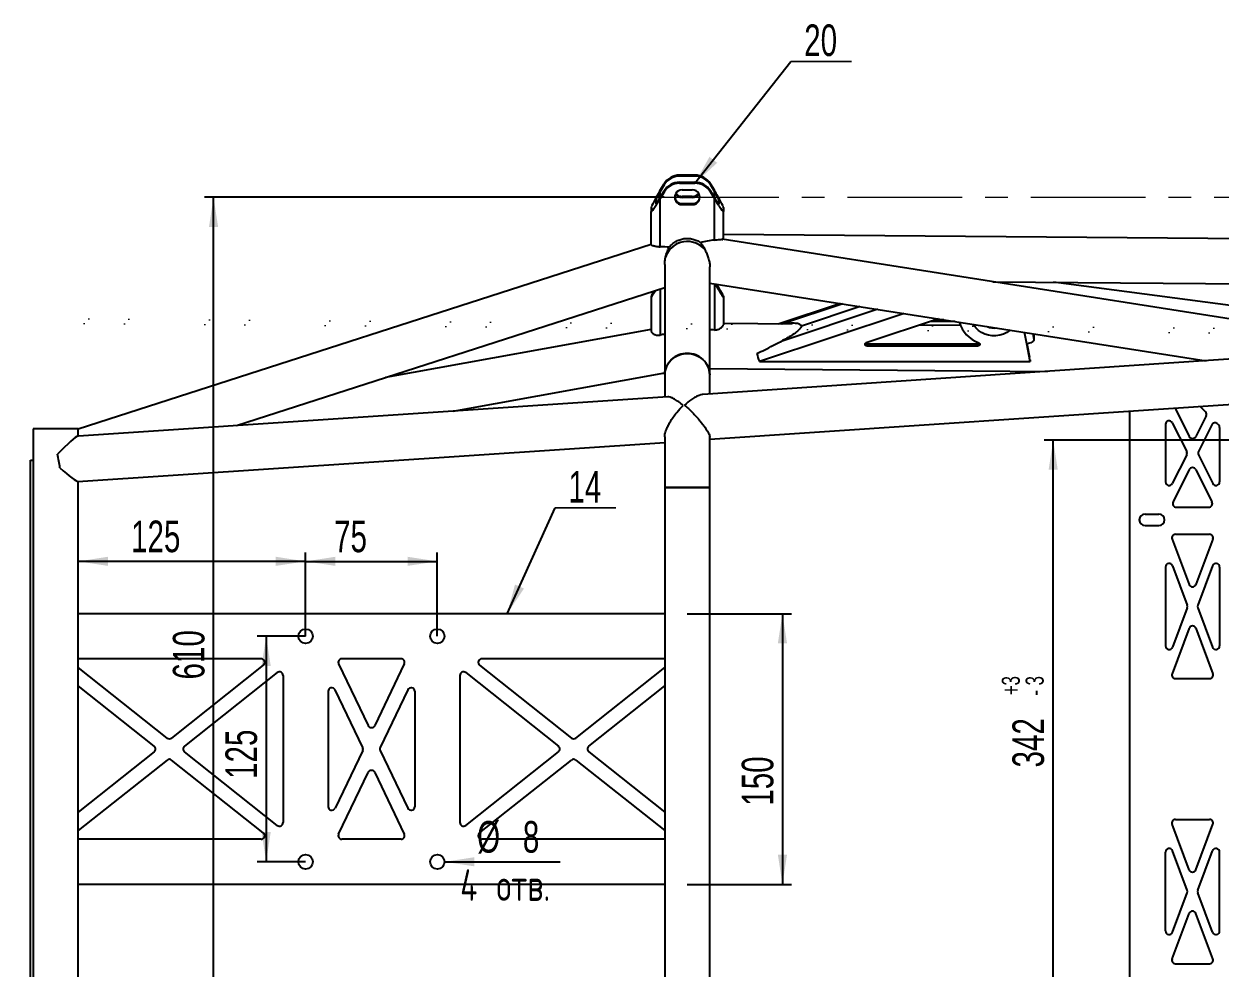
# Model space of a CAD drawing. Header units: millimetres. Extents: x -1160 to 841, y -1082 to 594.
# Drawn here: x 189.7 to 322.3, y 205.8 to 310.4 of the extents above; entities that cross this region are included whole.
import ezdxf

# ---------------------------------------------------------------- set-up
doc = ezdxf.new("R2010")
doc.units = ezdxf.units.MM
doc.linetypes.add('CENTERX2', pattern=[20.32, 12.7, -2.54, 2.54, -2.54])
doc.layers.add('FORMAT', color=7, linetype='Continuous')
doc.styles.add('SLDTEXTSTYLE0', font='TXT', dxfattribs={"width": 0.7, "bigfont": 'bigfont'})
doc.styles.add('SLDTEXTSTYLE1', font='TXT', dxfattribs={"width": 0.7})
doc.dimstyles.new('SLDDIMSTYLE0', dxfattribs={"dimtxt": 3.5, "dimasz": 3.302, "dimexe": 0, "dimexo": 0.0625, "dimgap": 0.875, "dimtad": 1, "dimdec": 0, "dimlfac": 5, "dimrnd": 1e-09, "dimzin": 12, "dimdsep": 46, "dimtxsty": 'SLDTEXTSTYLE1', "dimsah": 1, "dimcen": 0.09, "dimadec": 0, "dimazin": 3, "dimtfac": 1, "dimtdec": 0, "dimtofl": 0, "dimtmove": 0, "dimatfit": 3, "dimfxl": 0, "dimfrac": 2, "dimtolj": 1, "dimtzin": 12, "dimarcsym": 0})
doc.dimstyles.new('SLDDIMSTYLE1', dxfattribs={"dimtxt": 3.5, "dimasz": 3.302, "dimexe": 0, "dimexo": 0.0625, "dimgap": 0.875, "dimtad": 1, "dimdec": 0, "dimlfac": 5, "dimrnd": 1e-09, "dimzin": 12, "dimdsep": 46, "dimtxsty": 'SLDTEXTSTYLE1', "dimsah": 1, "dimcen": 0.09, "dimadec": 0, "dimazin": 3, "dimtol": 1, "dimtp": 3, "dimtm": 3, "dimtfac": 1, "dimtdec": 0, "dimtofl": 0, "dimtmove": 0, "dimatfit": 3, "dimfxl": 0, "dimfrac": 2, "dimtolj": 1, "dimtzin": 12, "dimarcsym": 0})
doc.dimstyles.new('SLDDIMSTYLE10', dxfattribs={"dimtxt": 3.5, "dimasz": 3.302, "dimexe": 0, "dimexo": 0.0625, "dimgap": 0.875, "dimtad": 1, "dimdec": 0, "dimlfac": 5, "dimrnd": 1e-09, "dimzin": 12, "dimdsep": 46, "dimtxsty": 'SLDTEXTSTYLE1', "dimsah": 1, "dimcen": 0, "dimadec": 0, "dimazin": 3, "dimtfac": 1, "dimtdec": 0, "dimtofl": 0, "dimtmove": 0, "dimatfit": 3, "dimfxl": 0, "dimfrac": 2, "dimtolj": 1, "dimtzin": 12, "dimarcsym": 0})
doc.dimstyles.new('SLDDIMSTYLE3', dxfattribs={"dimtxt": 0.18, "dimasz": 3.302, "dimexe": 0, "dimexo": 0.0625, "dimgap": 0, "dimtad": 0, "dimtih": 1, "dimtoh": 1, "dimdec": 0, "dimrnd": 1e-09, "dimzin": 0, "dimdsep": 46, "dimtxsty": 'Standard', "dimsah": 1, "dimcen": 0.09, "dimadec": 0, "dimazin": 0, "dimtfac": 3.302, "dimtdec": 0, "dimtofl": 0, "dimtmove": 0, "dimatfit": 3, "dimfxl": 0, "dimfrac": 2, "dimtolj": 1, "dimtzin": 0, "dimarcsym": 0})

# ---------------------------------------------------------------- blocks, each defined once
blk = doc.blocks.new('_D_34')
at = {"layer": 'FORMAT'}
for p, q in [((263.26, 245.08), (274.81, 245.08)), ((273.81, 245.08), (273.81, 215.08)), ((263.26, 215.08), (274.81, 215.08))]:
    blk.add_line(p, q, dxfattribs=at)
for points in [[(273.81, 245.08), (273.3, 241.78), (274.32, 241.78)], [(273.81, 215.08), (274.32, 218.39), (273.3, 218.39)]]:
    blk.add_solid(points, dxfattribs=at)
at = {"layer": 'FORMAT', "insert": (269.3, 223.8), "char_height": 3.5, "attachment_point": 1, "rotation": 90, "style": 'SLDTEXTSTYLE1'}
blk.add_mtext('150', dxfattribs=at)
blk = doc.blocks.new('_D_35')
at = {"layer": 'FORMAT'}
for p, q in [((220.96, 242.58), (220.96, 251.88)), ((235.56, 242.58), (235.56, 251.88)), ((220.96, 250.88), (235.56, 250.88))]:
    blk.add_line(p, q, dxfattribs=at)
for points in [[(220.96, 250.88), (224.26, 250.38), (224.26, 251.39)], [(235.56, 250.88), (232.26, 251.39), (232.26, 250.38)]]:
    blk.add_solid(points, dxfattribs=at)
at = {"layer": 'FORMAT', "insert": (224.12, 255.4), "char_height": 3.5, "attachment_point": 1, "style": 'SLDTEXTSTYLE1'}
blk.add_mtext('75', dxfattribs=at)
blk = doc.blocks.new('_D_36')
at = {"layer": 'FORMAT'}
for p, q in [((220.96, 242.58), (215.59, 242.58)), ((216.59, 242.58), (216.59, 217.58)), ((220.96, 217.58), (215.59, 217.58))]:
    blk.add_line(p, q, dxfattribs=at)
for points in [[(216.59, 242.58), (216.08, 239.28), (217.1, 239.28)], [(216.59, 217.58), (217.1, 220.89), (216.08, 220.89)]]:
    blk.add_solid(points, dxfattribs=at)
at = {"layer": 'FORMAT', "insert": (212.08, 226.77), "char_height": 3.5, "attachment_point": 1, "rotation": 90, "style": 'SLDTEXTSTYLE1'}
blk.add_mtext('125', dxfattribs=at)
blk = doc.blocks.new('_D_37')
at = {"layer": 'FORMAT'}
for p, q in [((220.96, 242.58), (220.96, 251.88)), ((220.96, 250.88), (195.76, 250.88))]:
    blk.add_line(p, q, dxfattribs=at)
for points in [[(195.76, 250.88), (199.06, 250.38), (199.06, 251.39)], [(220.96, 250.88), (217.66, 251.39), (217.66, 250.38)]]:
    blk.add_solid(points, dxfattribs=at)
at = {"layer": 'FORMAT', "insert": (201.62, 255.4), "char_height": 3.5, "attachment_point": 1, "style": 'SLDTEXTSTYLE1'}
blk.add_mtext('125', dxfattribs=at)
blk = doc.blocks.new('_D_38')
at = {"layer": 'FORMAT'}
blk.add_line((236.36, 217.58), (249.16, 217.58), dxfattribs=at)
blk.add_solid([(236.36, 217.58), (239.66, 217.08), (239.66, 218.09)], dxfattribs=at)
at = {"layer": 'FORMAT', "char_height": 3.5, "attachment_point": 1}
for s, insert, style in [('%%c', (239.97, 222.1), 'SLDTEXTSTYLE1'), ('8', (245.04, 222.1), 'SLDTEXTSTYLE1'), ('4 \\M+18480\\M+18484\\M+18472.', (238.09, 216.75), 'SLDTEXTSTYLE0')]:
    blk.add_mtext(s, dxfattribs=dict(at, insert=insert, style=style))
blk = doc.blocks.new('_D_39')
at = {"layer": 'FORMAT'}
for p, q in [((329.84, 264.33), (302.82, 264.33)), ((303.82, 195.83), (303.82, 264.33)), ((330.64, 195.83), (302.82, 195.83))]:
    blk.add_line(p, q, dxfattribs=at)
for points in [[(303.82, 264.33), (303.31, 261.03), (304.32, 261.03)], [(303.82, 195.83), (304.32, 199.14), (303.31, 199.14)]]:
    blk.add_solid(points, dxfattribs=at)
at = {"layer": 'FORMAT', "attachment_point": 1, "rotation": 90, "style": 'SLDTEXTSTYLE1'}
for s, insert, char_height in [('3', (298.12, 237.13), 2), ('3', (300.76, 237.13), 2), ('+', (298.12, 236.07), 2), ('-', (300.76, 236), 2), ('342', (299.3, 228.04), 3.5)]:
    blk.add_mtext(s, dxfattribs=dict(at, insert=insert, char_height=char_height))
blk = doc.blocks.new('_D_40')
at = {"layer": 'FORMAT'}
for p, q in [((260.7, 291.23), (209.76, 291.23)), ((210.76, 168.93), (210.76, 291.23)), ((260.7, 168.93), (209.76, 168.93))]:
    blk.add_line(p, q, dxfattribs=at)
for points in [[(210.76, 291.23), (210.25, 287.93), (211.27, 287.93)], [(210.76, 168.93), (211.27, 172.24), (210.25, 172.24)]]:
    blk.add_solid(points, dxfattribs=at)
at = {"layer": 'FORMAT', "insert": (206.25, 237.79), "char_height": 3.5, "attachment_point": 1, "rotation": 90, "style": 'SLDTEXTSTYLE1'}
blk.add_mtext('610', dxfattribs=at)
blk = doc.blocks.new('SW_NOTE_17')
at = {"color": 0, "linetype": 'Continuous', "lineweight": 0}
for p, q in [((0, 0), (6.72, 0)), ((6.72, 0), (0, 0)), ((0, 0), (6.72, 0)), ((6.72, 0), (0, 0)), ((0, 0), (6.72, 0)), ((6.72, 0), (0, 0))]:
    blk.add_line(p, q, dxfattribs=at)
at = {"color": 0, "linetype": 'Continuous', "lineweight": 0, "insert": (3.3, 4.1), "char_height": 3.5, "attachment_point": 2, "style": 'SLDTEXTSTYLE1'}
blk.add_mtext('14', dxfattribs=at)
blk = doc.blocks.new('SW_NOTE_21')
at = {"color": 0, "linetype": 'Continuous', "lineweight": 0}
for p, q in [((0, 0), (6.72, 0)), ((6.72, 0), (0, 0)), ((0, 0), (6.72, 0)), ((6.72, 0), (0, 0)), ((0, 0), (6.72, 0)), ((6.72, 0), (0, 0))]:
    blk.add_line(p, q, dxfattribs=at)
at = {"color": 0, "linetype": 'Continuous', "lineweight": 0, "insert": (3.3, 4.1), "char_height": 3.5, "attachment_point": 2, "style": 'SLDTEXTSTYLE1'}
blk.add_mtext('20', dxfattribs=at)

msp = doc.modelspace()

# ---------------------------------------------------------------- hatches: boundary and pattern name
at = {"linetype": 'Continuous', "lineweight": 18}
h = msp.add_hatch(dxfattribs=at)
h.set_pattern_fill('ANSI32', style=0)
edge = h.paths.add_edge_path(flags=0)
edge.add_ellipse((-1158.766718, 286.473364), major_axis=(-5637.358865, 46.428558), ratio=0.00035476403, start_angle=254.566878652, end_angle=254.597043721, ccw=False)
edge.add_spline(control_points=[(341.42586, 276.045921), (341.544732, 276.230632), (341.683632, 276.404538), (341.841478, 276.55729)], knot_values=[0.117324025, 0.117324025, 0.117324025, 0.117324025, 0.1206305052, 0.1206305052, 0.1206305052, 0.1206305052], weights=[1, 1, 1, 1], degree=3, periodic=0)
edge.add_ellipse((-1158.766718, 286.473364), major_axis=(-7046.698581, 58.035697), ratio=0.00035476403, start_angle=257.7047670803, end_angle=257.7355789665)
edge.add_spline(control_points=[(338.138687, 276.588071), (338.26897, 276.407354), (338.411258, 276.233757), (338.564719, 276.069765)], knot_values=[0.3386759612, 0.3386759612, 0.3386759612, 0.3386759612, 0.3579655783, 0.3579655783, 0.3579655783, 0.3579655783], weights=[1, 1, 1, 1], degree=3, periodic=0)
h = msp.add_hatch(dxfattribs=at)
h.set_pattern_fill('ANSI32', style=0)
edge = h.paths.add_edge_path(flags=0)
edge.add_line((339.262283, 280.268024), (339.262283, 276.578731))
edge.add_ellipse((-1158.766718, 286.473364), major_axis=(-7046.698581, 58.035697), ratio=0.00035476403, start_angle=257.7220690519, end_angle=257.7262296189, ccw=False)
edge.add_line((339.762283, 276.574574), (339.762283, 281.136727))
edge.add_line((339.762283, 281.136727), (339.262283, 280.268024))

# ---------------------------------------------------------------- linework, layer by layer
at = {"color": 7, "linetype": 'Continuous', "lineweight": 25}
for p, q in [((262.416983, 293.580311), (262.416983, 293.692787)), ((264.107582, 293.692787), (262.416983, 293.692787)), ((264.107582, 293.580311), (262.416983, 293.580311)), ((264.107582, 293.692787), (264.107582, 293.580311)), ((260.262283, 292.005128), (260.684932, 292.718417)), ((260.684932, 292.605941), (260.262283, 291.892653)), ((260.262283, 291.2178), (260.684932, 291.931088)), ((260.684932, 291.818613), (260.262283, 291.105324)), ((260.684932, 292.718417), (260.684932, 292.605941)), ((260.684932, 291.931088), (260.684932, 291.818613)), ((262.416983, 292.792983), (262.416983, 292.905458)), ((262.416983, 292.905458), (264.107582, 292.905458)), ((262.416983, 292.792983), (264.107582, 292.792983)), ((262.702283, 292.052461), (263.822283, 292.052461)), ((264.107582, 292.905458), (264.107582, 292.792983)), ((265.839633, 292.605941), (265.839633, 292.718417)), ((266.262283, 292.005128), (265.839633, 292.718417)), ((265.839633, 292.605941), (266.262283, 291.892653)), ((265.839633, 291.818613), (265.839633, 291.931088)), ((266.262283, 291.2178), (265.839633, 291.931088)), ((265.839633, 291.818613), (266.262283, 291.105324)), ((259.762283, 290.936348), (259.762283, 290.486446)), ((260.262283, 285.751243), (260.262283, 291.105324)), ((262.702283, 291.202848), (262.702283, 291.315324)), ((263.822283, 291.315324), (262.702283, 291.315324)), ((263.822283, 291.202848), (262.702283, 291.202848)), ((262.702283, 290.41552), (262.702283, 290.527995)), ((262.702283, 290.527995), (263.822283, 290.527995)), ((262.702283, 290.41552), (263.822283, 290.41552)), ((263.822283, 291.315324), (263.822283, 291.202848)), ((263.822283, 290.527995), (263.822283, 290.41552)), ((266.262283, 286.489299), (266.262283, 291.105324)), ((266.762283, 290.936348), (266.762283, 290.486446)), ((259.262283, 290.092519), (259.262283, 289.642617)), ((259.262283, 285.974038), (259.262283, 289.642617)), ((267.262283, 290.092519), (267.262283, 289.642617)), ((267.262283, 286.559032), (267.262283, 289.642617)), ((339.601619, 275.222304), (267.142049, 286.577875)), ((339.262283, 286.531923), (267.262283, 287.122649)), ((259.262283, 285.992337), (195.762283, 265.516771)), ((260.762283, 283.768308), (260.762283, 271.560797)), ((265.762283, 271.560797), (265.762283, 283.536042)), ((213.320209, 265.924814), (260.762283, 281.222504)), ((265.762283, 281.733079), (320.768351, 273.11275)), ((266.762283, 281.167352), (266.762283, 281.010434)), ((297.135752, 281.877383), (338.22762, 281.540244)), ((337.677335, 277.361195), (303.857686, 281.822233)), ((259.262283, 280.303997), (259.262283, 280.147078)), ((259.262283, 280.147078), (259.262283, 276.410741)), ((267.262283, 280.303997), (267.262283, 280.147078)), ((267.262283, 280.147078), (267.262283, 277.100396)), ((280.229007, 279.465912), (273.333417, 277.178857)), ((282.432602, 279.120574), (275.9066, 276.9561)), ((274.880351, 277.166117), (267.262283, 277.228858)), ((291.098082, 277.762555), (283.08651, 275.105362)), ((292.962259, 277.470409), (290.217246, 277.470409)), ((290.820256, 277.670409), (291.686065, 277.670409)), ((259.262283, 276.577941), (229.823024, 271.246144)), ((293.519386, 277.012608), (288.950408, 277.050238)), ((301.677058, 276.031339), (301.670997, 276.10561)), ((301.677058, 276.031339), (301.677058, 275.49738)), ((283.158039, 274.970409), (283.158039, 274.770409)), ((295.473428, 274.970409), (283.158039, 274.970409)), ((283.158039, 274.770409), (295.473428, 274.770409)), ((295.473428, 274.770409), (295.473428, 274.970409)), ((301.262283, 273.038358), (300.887943, 274.983481)), ((301.215502, 273.481436), (300.925309, 274.989323)), ((339.753527, 274.388045), (264.987184, 269.365751)), ((301.262283, 273.228436), (301.262283, 273.038358)), ((237.320383, 267.522662), (260.762283, 271.768266)), ((265.762283, 272.241042), (303.201092, 271.932701)), ((271.262283, 273.038358), (301.262283, 273.038358)), ((260.762283, 271.560797), (260.762283, 269.083343)), ((265.762283, 269.417816), (265.762283, 271.560797)), ((265.762283, 264.406549), (340.762283, 269.444539)), ((261.090993, 269.105227), (195.790192, 264.757727)), ((317.328053, 267.870387), (318.904512, 264.717468)), ((320.090244, 268.055932), (320.685743, 267.460432)), ((312.262283, 267.530103), (312.262283, 192.637683)), ((320.760671, 266.998704), (319.620053, 264.717468)), ((190.762283, 265.583893), (190.762283, 194.583893)), ((195.762283, 265.583893), (190.762283, 265.583893)), ((195.762283, 265.091332), (195.762283, 265.583893)), ((316.262283, 266.071432), (316.262283, 259.696354)), ((317.020053, 266.250317), (318.613823, 263.062778)), ((321.38677, 266.014834), (319.910742, 263.062778)), ((322.027384, 266.118791), (322.145125, 266.00105)), ((322.262283, 265.718207), (322.262283, 259.696354)), ((195.728967, 259.742582), (260.762283, 264.072274)), ((260.762283, 264.687303), (260.762283, 259.083893)), ((265.762283, 259.083893), (265.762283, 264.716915)), ((318.613823, 262.705007), (317.020053, 259.517468)), ((319.910742, 262.705007), (321.504512, 259.517468)), ((190.462283, 198.083893), (190.462283, 262.083893)), ((190.462283, 262.083893), (190.762283, 262.083893)), ((318.904512, 261.050317), (317.110742, 257.462778)), ((319.620053, 261.050317), (321.413823, 257.462778)), ((195.762283, 200.422986), (195.762283, 259.7448)), ((260.762283, 259.083893), (260.762283, 201.083893)), ((263.262283, 259.083893), (260.762283, 259.083893)), ((260.762283, 259.083893), (265.762283, 259.083893)), ((265.762283, 259.083893), (263.262283, 259.083893)), ((265.762283, 201.083893), (265.762283, 259.083893)), ((314.002283, 256.123893), (315.522283, 256.123893)), ((317.468513, 256.883893), (321.056052, 256.883893)), ((314.002283, 254.843893), (315.522283, 254.843893)), ((316.998951, 253.343443), (318.887751, 248.306644)), ((317.373483, 253.883893), (321.151082, 253.883893)), ((321.525614, 253.343443), (319.636814, 248.306644)), ((316.262283, 250.254025), (316.262283, 241.51376)), ((317.036814, 250.394474), (318.675614, 246.024342)), ((321.487751, 250.394474), (319.848951, 246.024342)), ((322.262283, 250.254025), (322.262283, 241.51376)), ((318.675614, 245.743443), (317.036814, 241.373311)), ((319.848951, 245.743443), (321.487751, 241.373311)), ((260.762283, 245.083893), (195.762283, 245.083893)), ((318.887751, 243.461141), (316.998951, 238.424342)), ((319.636814, 243.461141), (321.525614, 238.424342)), ((216.02796, 240.083893), (195.762283, 240.083893)), ((231.539202, 240.083893), (224.985363, 240.083893)), ((260.762283, 240.083893), (240.496605, 240.083893)), ((205.613619, 231.302579), (195.762283, 239.1211)), ((216.276623, 239.370577), (206.110946, 231.302579)), ((224.624754, 239.5108), (227.901673, 232.683885)), ((231.899811, 239.5108), (228.622892, 232.683885)), ((240.247942, 239.370577), (250.413619, 231.302579)), ((250.910946, 231.302579), (260.762283, 239.1211)), ((217.813619, 238.547746), (207.543942, 230.397208)), ((218.462283, 238.234431), (218.462283, 221.933355)), ((238.062283, 238.234431), (238.062283, 221.933355)), ((238.710946, 238.547746), (248.980623, 230.397208)), ((317.373483, 237.883893), (321.151082, 237.883893)), ((204.180623, 230.397208), (195.762283, 237.078431)), ((223.462283, 236.477474), (223.462283, 223.690311)), ((227.291811, 230.256985), (224.222892, 236.650567)), ((232.301673, 236.650567), (229.232754, 230.256985)), ((233.062283, 236.477474), (233.062283, 223.690311)), ((252.343942, 230.397208), (260.762283, 237.078431)), ((204.180623, 229.770577), (195.762283, 223.089354)), ((217.813619, 221.620039), (207.543942, 229.770577)), ((227.291811, 229.9108), (224.222892, 223.517219)), ((229.232754, 229.9108), (232.301673, 223.517219)), ((238.710946, 221.620039), (248.980623, 229.770577)), ((252.343942, 229.770577), (260.762283, 223.089354)), ((205.613619, 228.865206), (195.762283, 221.046685)), ((216.276623, 220.797208), (206.110946, 228.865206)), ((240.247942, 220.797208), (250.413619, 228.865206)), ((250.910946, 228.865206), (260.762283, 221.046685)), ((224.624754, 220.656985), (227.901673, 227.4839)), ((228.622892, 227.4839), (231.899811, 220.656985)), ((318.887751, 216.706644), (316.998951, 221.743443)), ((317.373483, 222.283893), (321.151082, 222.283893)), ((319.636814, 216.706644), (321.525614, 221.743443)), ((216.02796, 220.083893), (195.762283, 220.083893)), ((231.539202, 220.083893), (224.985363, 220.083893)), ((260.762283, 220.083893), (240.496605, 220.083893)), ((318.675614, 214.424342), (317.036814, 218.794474)), ((319.848951, 214.424342), (321.487751, 218.794474)), ((316.262283, 209.91376), (316.262283, 218.654025)), ((322.262283, 209.91376), (322.262283, 218.654025)), ((260.762283, 215.083893), (195.762283, 215.083893)), ((317.036814, 209.773311), (318.675614, 214.143443)), ((321.487751, 209.773311), (319.848951, 214.143443)), ((316.998951, 206.824342), (318.887751, 211.861141)), ((321.525614, 206.824342), (319.636814, 211.861141)), ((317.373483, 206.283893), (321.151082, 206.283893))]:
    msp.add_line(p, q, dxfattribs=at)
at = {"color": 8, "linetype": 'Continuous', "lineweight": 25}
for p, q in [((260.262283, 291.2178), (260.262283, 291.892653)), ((266.262283, 291.2178), (266.262283, 291.892653)), ((260.262283, 281.061279), (260.262283, 275.959817)), ((266.262283, 281.654721), (266.262283, 276.523312)), ((284.377787, 278.815732), (273.650186, 275.257716)), ((280.487416, 279.425416), (273.704707, 277.175799)), ((287.300407, 278.357711), (271.262283, 273.038358)), ((300.887943, 274.983481), (300.640922, 276.267039)), ((301.556553, 276.123546), (301.677058, 275.49738))]:
    msp.add_line(p, q, dxfattribs=at)
at = {"color": 7, "linetype": 'Continuous', "lineweight": 25, "flags": 128}
for points in [[(299.04549, 276.517069), (298.99213, 276.471429), (298.66222, 276.240734), (298.292036, 276.061643), (297.892228, 275.939307), (297.474297, 275.877246), (297.050268, 275.877246), (296.632337, 275.939307), (296.232529, 276.061643), (295.862346, 276.240734), (295.532435, 276.471429), (295.25229, 276.747092), (295.029968, 277.05979), (294.978115, 277.154492)], [(283.158039, 274.770409), (283.090027, 274.780731), (283.030122, 274.810468), (282.985463, 274.856074), (282.961374, 274.912115), (282.960726, 274.97191), (282.983597, 275.028333), (283.027259, 275.074657), (283.08651, 275.105362)], [(295.558612, 275.100323), (295.613754, 275.06703), (295.653044, 275.019795), (295.672044, 274.963955), (295.668608, 274.905817), (295.643124, 274.851949), (295.598471, 274.808435), (295.539692, 274.780191), (295.473428, 274.770409)], [(301.677058, 275.49738), (301.661896, 275.417156), (301.616991, 275.335637), (301.544069, 275.255957), (301.445932, 275.181178), (301.326352, 275.114173), (301.189925, 275.057517), (301.041892, 275.013388), (300.887943, 274.983481)], [(260.762283, 271.560797), (260.782531, 271.860946), (260.871866, 272.252751), (261.029968, 272.62465), (261.25229, 272.965944), (261.532435, 273.266815), (261.862346, 273.518606), (262.232529, 273.714075), (262.632337, 273.847598), (263.050268, 273.915334), (263.474297, 273.915334), (263.892228, 273.847598), (264.292036, 273.714075), (264.66222, 273.518606), (264.99213, 273.266815), (265.272275, 272.965944), (265.494597, 272.62465), (265.652699, 272.252751), (265.742034, 271.860946), (265.762283, 271.560797)]]:
    msp.add_lwpolyline(points, dxfattribs=at)
at = {"color": 7, "linetype": 'Continuous', "lineweight": 25}
for centre in [(220.962283, 242.583893), (235.562283, 242.583893), (220.962283, 217.583893), (235.562283, 217.583893)]:
    msp.add_circle(centre, 0.8, dxfattribs=at)
for centre, radius, start, end in [((262.407435, 291.683119), 2.009691, 89.72777751, 148.99232732), ((262.407435, 291.570643), 2.009691, 89.72777751, 148.99232732), ((264.11713, 291.683119), 2.009691, 31.00767268, 90.27222249), ((264.11713, 291.570643), 2.009691, 31.00767268, 90.27222249), ((262.407435, 290.89579), 2.009691, 89.72777751, 148.99232732), ((262.407435, 290.783315), 2.009691, 89.72777751, 148.99232732), ((262.68687, 291.233991), 0.818616, 88.92118904, 271.07881096), ((262.697632, 292.158743), 0.843432, 214.26335939, 270.31593083), ((263.837695, 291.233991), 0.818616, 268.92118904, 91.07881096), ((263.826933, 292.158743), 0.843432, 269.68406917, 325.73664059), ((264.11713, 290.89579), 2.009691, 31.00767268, 90.27222249), ((264.11713, 290.783315), 2.009691, 31.00767268, 90.27222249), ((262.692897, 291.359459), 0.831516, 184.77593568, 270.64671821), ((262.697121, 292.044675), 0.841842, 209.69387653, 270.35128781), ((263.827444, 292.044675), 0.841842, 269.64871219, 330.30612347), ((263.83318, 291.357797), 0.829873, 269.24763009, 355.32970911), ((263.216378, 283.85101), 2.477755, 88.93844588, 162.8240028), ((263.270911, 283.782846), 2.555037, 40.273917, 158.94482539), ((263.282553, 283.781324), 2.547097, 40.30386349, 90.45597463), ((296.846716, 278.502042), 3.637431, 197.55097005, 249.26018202), ((297.262492, 278.435425), 1.700258, 243.3266615, 278.85990128), ((283.153967, 275.180064), 0.209695, 220.59505601, 271.11272709), ((295.477364, 275.180369), 0.209998, 268.92621957, 319.36599733), ((263.190197, 271.496142), 2.428775, 88.29921566, 178.4745844), ((263.334368, 271.496142), 2.428775, 1.5254156, 91.70078434), ((276.059562, 275.130174), 5.233506, 193.44291626, 203.5592324), ((316.662283, 266.071432), 0.4, 26.56505118, 180), ((320.4029, 267.177589), 0.4, 333.43494882, 45), ((321.744541, 265.835949), 0.4, 45, 153.43494882), ((321.862283, 265.718207), 0.4, 0, 45), ((319.262283, 264.896354), 0.4, 206.56505118, 333.43494882), ((318.256052, 262.883893), 0.4, 333.43494882, 26.56505118), ((320.268513, 262.883893), 0.4, 153.43494882, 206.56505118), ((319.262283, 260.871432), 0.4, 26.56505118, 153.43494882), ((316.662283, 259.696354), 0.4, 180, 333.43494882), ((321.862283, 259.696354), 0.4, 206.56505118, 0), ((317.468513, 257.283893), 0.4, 153.43494882, 270), ((321.056052, 257.283893), 0.4, 270, 26.56505118), ((314.002283, 255.483893), 0.64, 90, 270), ((315.522283, 255.483893), 0.64, 270, 90), ((317.373483, 253.483893), 0.4, 90, 200.55604522), ((321.151082, 253.483893), 0.4, 339.44395478, 90), ((316.662283, 250.254025), 0.4, 20.55604522, 180), ((321.862283, 250.254025), 0.4, 0, 159.44395478), ((319.262283, 248.447094), 0.4, 200.55604522, 339.44395478), ((318.301082, 245.883893), 0.4, 339.44395478, 20.55604522), ((320.223483, 245.883893), 0.4, 159.44395478, 200.55604522), ((319.262283, 243.320692), 0.4, 20.55604522, 159.44395478), ((316.662283, 241.51376), 0.4, 180, 339.44395478), ((321.862283, 241.51376), 0.4, 200.55604522, 0), ((216.02796, 239.683893), 0.4, 308.43730149, 90), ((224.985363, 239.683893), 0.4, 90, 205.64100582), ((231.539202, 239.683893), 0.4, 334.35899418, 90), ((240.496605, 239.683893), 0.4, 90, 231.56269851), ((218.062283, 238.234431), 0.4, 0, 128.43730149), ((238.462283, 238.234431), 0.4, 51.56269851, 180), ((317.373483, 238.283893), 0.4, 159.44395478, 270), ((321.151082, 238.283893), 0.4, 270, 20.55604522), ((223.862283, 236.477474), 0.4, 25.64100582, 180), ((232.662283, 236.477474), 0.4, 0, 154.35899418), ((228.262283, 232.856978), 0.4, 205.64100582, 334.35899418), ((205.862283, 231.615894), 0.4, 231.56269851, 308.43730149), ((250.662283, 231.615894), 0.4, 231.56269851, 308.43730149), ((203.93196, 230.083893), 0.4, 308.43730149, 51.56269851), ((207.792605, 230.083893), 0.4, 128.43730149, 231.56269851), ((226.931202, 230.083893), 0.4, 334.35899418, 25.64100582), ((229.593363, 230.083893), 0.4, 154.35899418, 205.64100582), ((248.73196, 230.083893), 0.4, 308.43730149, 51.56269851), ((252.592605, 230.083893), 0.4, 128.43730149, 231.56269851), ((205.862283, 228.551891), 0.4, 51.56269851, 128.43730149), ((250.662283, 228.551891), 0.4, 51.56269851, 128.43730149), ((228.262283, 227.310808), 0.4, 25.64100582, 154.35899418), ((223.862283, 223.690311), 0.4, 180, 334.35899418), ((232.662283, 223.690311), 0.4, 205.64100582, 0), ((218.062283, 221.933355), 0.4, 231.56269851, 0), ((238.462283, 221.933355), 0.4, 180, 308.43730149), ((317.373483, 221.883893), 0.4, 90, 200.55604522), ((321.151082, 221.883893), 0.4, 339.44395478, 90), ((216.02796, 220.483893), 0.4, 270, 51.56269851), ((224.985363, 220.483893), 0.4, 154.35899418, 270), ((231.539202, 220.483893), 0.4, 270, 25.64100582), ((240.496605, 220.483893), 0.4, 128.43730149, 270), ((316.662283, 218.654025), 0.4, 20.55604522, 180), ((321.862283, 218.654025), 0.4, 0, 159.44395478), ((319.262283, 216.847094), 0.4, 200.55604522, 339.44395478), ((318.301082, 214.283893), 0.4, 339.44395478, 20.55604522), ((320.223483, 214.283893), 0.4, 159.44395478, 200.55604522), ((319.262283, 211.720692), 0.4, 20.55604522, 159.44395478), ((316.662283, 209.91376), 0.4, 180, 339.44395478), ((321.862283, 209.91376), 0.4, 200.55604522, 0), ((317.373483, 206.683893), 0.4, 159.44395478, 270), ((321.151082, 206.683893), 0.4, 270, 20.55604522)]:
    msp.add_arc(centre, radius, start, end, dxfattribs=at)
for centre, major_axis, ratio, start_param, end_param in [((260.262283, 291.780177), (0.995136, 1.70161), 0.0578909644, 1.4721284903, 3.0429248171), ((260.262283, 291.780177), (0.497568, 0.850805), 0.0578909644, 1.4721284903, 3.0429248171), ((266.262283, 291.780177), (-0.995136, 1.70161), 0.0578909644, 3.2402604901, 4.8110568169), ((266.262283, 291.780177), (-0.497568, 0.850805), 0.0578909644, 3.2402604901, 4.8110568169), ((260.262283, 291.330275), (0.995136, 1.70161), 0.0578909644, 3.0429248171, 4.6137211439), ((260.262283, 291.330275), (0.497568, 0.850805), 0.0578909644, 3.0429248171, 4.6137211439), ((266.262283, 291.330275), (-0.497568, 0.850805), 0.0578909644, 1.6694641633, 3.2402604901), ((266.262283, 291.330275), (-0.995136, 1.70161), 0.0578909644, 1.6694641633, 3.2402604901), ((266.930409, 284.080529), (4.4125, -0.008812), 0.5520500449, 1.7239000248, 2.090303066), ((258.564476, 283.140575), (5.263813, 1.046925), 0.4543443309, 0.9460041039, 1.1536435404), ((266.262283, 281.87379), (-0.999421, 1.728381), 0.0196829555, 1.6947058354, 3.1756188682), ((266.262283, 281.87379), (-0.499711, 0.864191), 0.0196829555, 1.8373526042, 3.1756188682), ((266.262283, 282.030708), (-0.499711, 0.864191), 0.0196829555, 3.1756188682, 4.1976864805), ((266.262283, 282.030708), (-0.999421, 1.728381), 0.0196829555, 3.1756188682, 4.4549569003), ((260.262283, 281.87379), (0.999421, 1.728381), 0.0196829555, 3.107566439, 4.1182655143), ((260.262283, 282.030708), (0.999421, 1.728381), 0.0196829555, 2.3530692298, 3.107566439), ((319.089303, 284.872647), (86.909031, 15.936396), 0.0282095844, 2.3010243818, 2.3091276045), ((1870.032204, 261.528568), (2500.34783, -20.396393), 0.0009967457, 2.2671505453, 2.2674112345), ((193.262283, 262.083893), (2.48913, 2.660358), 0.0875347866, 0.1037839184, 1.3984732574), ((193.262283, 262.083893), (2.396636, 3.290944), 0.2161790595, 5.7975553352, 5.9946240488), ((193.262283, 262.083893), (7.669278, 1.468601), 0.2980733481, 1.17845115, 1.1889502732), ((193.262283, 262.083893), (-0.473687, 2.47367), 0.131125587, 4.3421093056, 4.9618249034), ((193.262283, 262.083893), (2.491657, -2.331287), 0.0875347866, 4.9847782972, 6.2014668907)]:
    msp.add_ellipse(centre, major_axis=major_axis, ratio=ratio, start_param=start_param, end_param=end_param, dxfattribs=at)
for points, knots in [([(261.257627, 285.692729), (261.355904, 285.821303), (261.465593, 285.938538), (261.646176, 286.097643), (261.709085, 286.147892), (261.840451, 286.242697), (261.909196, 286.287379), (262.119509, 286.409967), (262.26626, 286.477491), (262.496091, 286.557717), (262.574508, 286.580967), (262.733965, 286.619943), (262.814039, 286.635452), (263.055264, 286.670431), (263.217409, 286.678461), (263.462662, 286.667104), (263.544854, 286.659324), (263.706317, 286.636205), (263.865774, 286.605521), (264.021285, 286.559962), (264.174801, 286.50688), (264.250888, 286.476424), (264.473707, 286.374397), (264.613239, 286.29327), (264.744037, 286.199439)], [0, 0, 0, 0, 0.125, 0.125, 0.1875, 0.1875, 0.25, 0.25, 0.375, 0.375, 0.4375, 0.4375, 0.5, 0.5, 0.625, 0.625, 0.6875, 0.6875, 0.75, 0.8125, 0.8125, 0.875, 0.875, 1, 1, 1, 1]), ([(266.262283, 286.489299), (266.373068, 286.500903), (266.594775, 286.524127), (266.886307, 286.563628), (267.095213, 286.580369), (267.15995, 286.570779), (267.186504, 286.566846)], [0, 0, 0, 0, 0.2744522009, 0.5492440535, 0.8150999165, 1, 1, 1, 1]), ([(259.262283, 285.974038), (259.262283, 285.96679), (259.268608, 285.95904), (259.294137, 285.941883), (259.31301, 285.932647), (259.362721, 285.912427), (259.394039, 285.901302), (259.466746, 285.878104), (259.508077, 285.866013), (259.600727, 285.841361), (259.652084, 285.828827), (259.760454, 285.805319), (259.818021, 285.794189), (259.939948, 285.774606), (260.002399, 285.766468), (260.130241, 285.754866), (260.196197, 285.751399), (260.262283, 285.751243)], [0, 0, 0, 0, 0.125, 0.125, 0.25, 0.25, 0.375, 0.375, 0.5, 0.5, 0.625, 0.625, 0.75, 0.75, 0.875, 0.875, 1, 1, 1, 1]), ([(260.886461, 284.700786), (260.957826, 284.947329), (261.065397, 285.318952), (261.217674, 285.595861), (261.268927, 285.689062)], [0, 0, 0, 0, 0.66342387812, 1, 1, 1, 1]), ([(264.727401, 286.208895), (264.763493, 286.164968), (264.911569, 285.984744), (265.07107, 285.712451), (265.191489, 285.480161), (265.207, 285.450241)], [0, 0, 0, 0, 0.2192255732, 0.899431373, 1, 1, 1, 1]), ([(265.207, 285.450241), (265.267773, 285.326873), (265.390615, 285.077507), (265.563773, 284.643517), (265.693523, 284.181312), (265.764244, 283.791079), (265.755205, 283.595459), (265.752744, 283.542193)], [0, 0, 0, 0, 0.2391595779, 0.4834180621, 0.7212422259, 0.9240968505, 1, 1, 1, 1]), ([(260.770088, 283.772976), (260.768421, 283.837644), (260.76337, 284.033613), (260.808209, 284.349617), (260.86011, 284.582532), (260.886461, 284.700786)], [0, 0, 0, 0, 0.1951421592, 0.5913615358, 1, 1, 1, 1]), ([(266.262283, 276.523312), (266.330986, 276.522809), (266.401032, 276.529046), (266.50097, 276.547045), (266.533681, 276.554457), (266.597964, 276.571826), (266.629623, 276.581829), (266.720993, 276.614528), (266.777832, 276.640029), (266.884478, 276.696061), (266.933205, 276.726044), (267.021707, 276.787547), (267.061943, 276.819462), (267.131883, 276.882193), (267.161638, 276.91296), (267.210631, 276.972422), (267.229964, 277.001417), (267.255664, 277.054435), (267.262283, 277.078627), (267.262283, 277.100396)], [0, 0, 0, 0, 0.125, 0.125, 0.1875, 0.1875, 0.25, 0.25, 0.375, 0.375, 0.5, 0.5, 0.625, 0.625, 0.75, 0.75, 0.875, 0.875, 1, 1, 1, 1]), ([(275.9066, 276.9561), (275.858863, 277.021588), (275.755021, 277.164044), (275.358867, 277.262965), (274.856389, 277.283058), (274.312756, 277.248972), (273.95547, 277.198903), (273.785839, 277.175131)], [0, 0, 0, 0, 0.1661065225, 0.361332143, 0.6002485233, 0.8102068951, 1, 1, 1, 1]), ([(259.262283, 276.410741), (259.262283, 276.386111), (259.268762, 276.359546), (259.293658, 276.304938), (259.311958, 276.276778), (259.360048, 276.219207), (259.389897, 276.18987), (259.459043, 276.133054), (259.49854, 276.105283), (259.588342, 276.052588), (259.637997, 276.028118), (259.718629, 275.996695), (259.746614, 275.987065), (259.805015, 275.969908), (259.835518, 275.962385), (259.928509, 275.944183), (259.993335, 275.937596), (260.128311, 275.938401), (260.195468, 275.945784), (260.262283, 275.959817)], [0, 0, 0, 0, 0.125, 0.125, 0.25, 0.25, 0.375, 0.375, 0.5, 0.5, 0.625, 0.625, 0.6875, 0.6875, 0.75, 0.75, 0.875, 0.875, 1, 1, 1, 1]), ([(275.9066, 276.9561), (275.858865, 276.858943), (275.755028, 276.647599), (275.358827, 276.285942), (274.856564, 275.932316), (274.268766, 275.58052), (273.865566, 275.370112), (273.650186, 275.257716)], [0, 0, 0, 0, 0.1580497313, 0.3438061746, 0.5711342116, 0.7709088125, 1, 1, 1, 1]), ([(270.969444, 273.913507), (271.269836, 274.053143), (271.871857, 274.332992), (272.760836, 274.796904), (273.35401, 275.104254), (273.650186, 275.257716)], [0, 0, 0, 0, 0.3327285892, 0.6668272914, 1, 1, 1, 1]), ([(264.982671, 269.357944), (264.956139, 269.358318), (264.833047, 269.360057), (264.557432, 269.278786), (264.159678, 269.105053), (263.616354, 268.76014), (263.21406, 268.421488), (262.968886, 268.186023), (262.967794, 268.184974)], [0, 0, 0, 0, 0.04587608552, 0.21283701373, 0.42343307492, 0.64007278478, 0.99839662892, 1, 1, 1, 1]), ([(260.776248, 264.683187), (260.776241, 264.775301), (260.776222, 265.010495), (260.919936, 265.444422), (261.126158, 265.909968), (261.381193, 266.376669), (261.705709, 266.880216), (262.18095, 267.511664), (262.566211, 267.933755), (262.812029, 268.170399), (262.81314, 268.171469)], [0, 0, 0, 0, 0.0952178122, 0.2431167455, 0.3541475708, 0.4683628051, 0.6111069847, 0.7579569903, 0.9989063109, 1, 1, 1, 1]), ([(262.81314, 268.171469), (262.81209, 268.172355), (262.64223, 268.315654), (262.305455, 268.580237), (261.868792, 268.862729), (261.500828, 269.03602), (261.251249, 269.110096), (261.132569, 269.10156), (261.095757, 269.098913)], [0, 0, 0, 0, 0.0015569981, 0.2518802499, 0.5094885494, 0.7067811004, 0.9090490788, 1, 1, 1, 1]), ([(262.967794, 268.184974), (262.968883, 268.184072), (263.109998, 268.067329), (263.397458, 267.81517), (263.827457, 267.398038), (264.25606, 266.943412), (264.634703, 266.505445), (264.962022, 266.093967), (265.283685, 265.654735), (265.57045, 265.195802), (265.751591, 264.808112), (265.745832, 264.674406), (265.743581, 264.622157)], [0, 0, 0, 0, 0.0009269511, 0.1200544478, 0.2415476789, 0.3596976877, 0.4809336401, 0.570098177, 0.6614660981, 0.8027147203, 0.922905659, 1, 1, 1, 1])]:
    msp.add_open_spline(points, degree=3, knots=knots, dxfattribs=at)
at = {"layer": 'FORMAT', "linetype": 'CENTERX2', "lineweight": 18}
msp.add_line((260.702283, 291.233991), (348.044553, 291.233991), dxfattribs=at)

# ---------------------------------------------------------------- block references
at = {"color": 7, "linetype": 'Continuous', "lineweight": 0}
for name, p in [('SW_NOTE_21', (274.744526, 306.29181)), ('SW_NOTE_17', (248.613139, 256.802759))]:
    msp.add_blockref(name, p, dxfattribs=at)

# ---------------------------------------------------------------- dimensions: what is measured, and where the dimension line sits
at = {"layer": 'FORMAT'}
for base, p1, p2, dimstyle, picture, middle in [((210.762283, 291.233991), (260.702283, 168.933795), (260.702283, 291.233991), 'SLDDIMSTYLE0', '_D_40', (210.762283, 240.779107)), ((303.8157785536, 264.3338926974), (330.6366088559, 195.8338926973), (329.8366088559, 264.3338926974), 'SLDDIMSTYLE1', '_D_39', (303.8157785536, 233.1526917439)), ((273.810163, 215.083893), (263.262283, 245.083893), (263.262283, 215.083893), 'SLDDIMSTYLE0', '_D_34', (273.810163, 226.665102)), ((216.590143, 217.583893), (220.962283, 242.583893), (220.962283, 217.583893), 'SLDDIMSTYLE0', '_D_36', (216.590143, 229.633266))]:
    dim = msp.add_linear_dim(base=base, p1=p1, p2=p2, angle=90, dimstyle=dimstyle, dxfattribs=at)
    dim.commit()
    dim.dimension.update_dxf_attribs({"geometry": picture, "text_midpoint": middle, "dimtype": 160})
for base, p2, picture, middle in [((195.762283, 250.88467), (195.762283, 265.583893), '_D_37', (204.480878, 250.88467)), ((235.562283, 250.88467), (235.562283, 242.583893), '_D_35', (226.233453, 250.88467))]:
    dim = msp.add_linear_dim(base=base, p1=(220.962283, 242.583893), p2=p2, dimstyle='SLDDIMSTYLE0', dxfattribs=at)
    dim.commit()
    dim.dimension.update_dxf_attribs({"geometry": picture, "text_midpoint": middle, "dimtype": 160})
dim = msp.add_diameter_dim_2p(p1=(234.762283, 217.583893), p2=(236.362283, 217.583893), dimstyle='SLDDIMSTYLE10', dxfattribs=at)
dim.commit()
dim.dimension.update_dxf_attribs({"geometry": '_D_38', "text_midpoint": (243.626139, 217.583903), "dimtype": 163})

# ---------------------------------------------------------------- leaders
at = {"color": 7, "linetype": 'Continuous', "lineweight": 0}
for points in [[(264.107582, 292.792983), (274.744526, 306.29181)], [(243.30499, 245.083893), (248.613139, 256.802759)]]:
    msp.add_leader(points, dimstyle='SLDDIMSTYLE3', dxfattribs=at)

doc.saveas('drawing.dxf')
